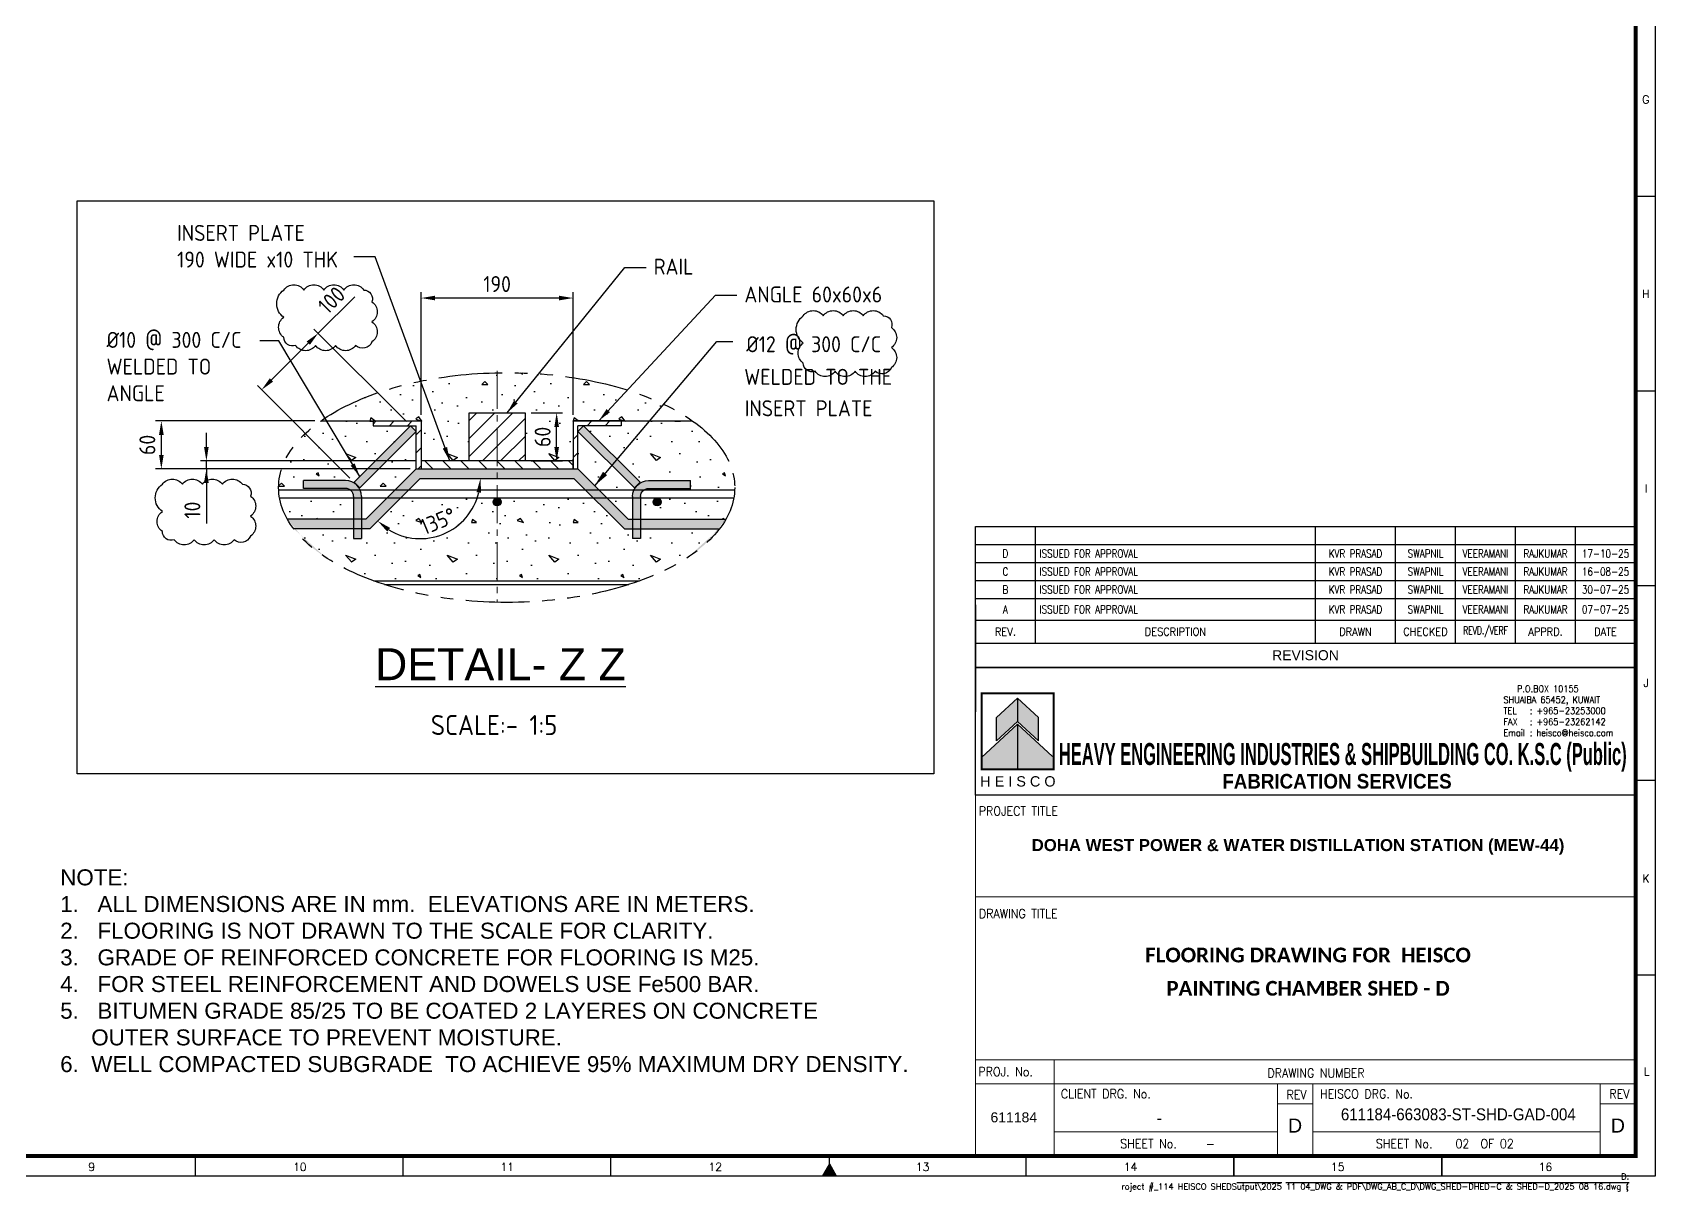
# Model space of a CAD drawing. Header units: millimetres. Extents: x -66 to 3621, y -1 to 3307.
# Drawn here: x 1372.7 to 1778.4, y -0.9 to 288.8 of the extents above; entities that cross this region are included whole.
import ezdxf
from ezdxf.enums import TextEntityAlignment as Align

# ---------------------------------------------------------------- set-up
doc = ezdxf.new("R2010")
doc.units = ezdxf.units.MM
doc.linetypes.add('CENTER2', pattern=[28.575, 19.05, -3.175, 3.175, -3.175])
doc.linetypes.add('PHANTOM2', pattern=[31.75, 15.875, -3.175, 3.175, -3.175, 3.175, -3.175])
for name, color, linetype in [('BORDER', 6, 'Continuous'), ('HEISCO', 7, 'Continuous'), ('TABLE', 4, 'Continuous')]:
    doc.layers.add(name, color=color, linetype=linetype)
doc.styles.add('ACISOTS', font='isocp.shx')
doc.styles.add('arial', font='arial.ttf')
doc.styles.add('HEISCO', font='ariblk.ttf')
doc.styles.add('HEISCO.', font='arial.ttf')
doc.styles.add('LOGO', font='ROMANS.SHX')
doc.styles.add('ROMANS', font='romans.shx', dxfattribs={"width": 0.8})
doc.styles.get("Standard").update_dxf_attribs({"font": 'arial.ttf'})
doc.dimstyles.new('ISO-25', dxfattribs={"dimtxt": 4, "dimasz": 3.5, "dimexe": 1.5, "dimexo": 1.5, "dimgap": 1.5, "dimtad": 1, "dimtxsty": 'Standard', "dimcen": 0, "dimadec": 0, "dimazin": 0, "dimtfac": 1, "dimtmove": 0, "dimatfit": 3, "dimfxl": 1, "dimarcsym": 0})

# ---------------------------------------------------------------- blocks, each defined once
blk = doc.blocks.new('A1B')
at = {"layer": 'BORDER', "color": 1}
for p, q in [((837, 247.84), (832, 247.84)), ((837, 199.17), (832, 199.17)), ((837, 150.51), (832, 150.51)), ((837, 101.84), (832, 101.84)), ((837, 53.17), (832, 53.17)), ((471.94, 8), (471.94, 3)), ((523.88, 8), (523.88, 3)), ((575.81, 8), (575.81, 3)), ((679.69, 3), (679.69, 8)), ((731.63, 3), (731.63, 8)), ((731.63, 8), (731.63, 3)), ((731.63, 3), (731.63, 8)), ((783.56, 3), (783.56, 8)), ((783.56, 8), (783.56, 3))]:
    blk.add_line(p, q, dxfattribs=at)
at = {"layer": 'BORDER'}
for p, q in [((630.5, 6), (628.77, 3)), ((630.5, 3), (630.5, 8)), ((630.5, 6), (632.23, 3))]:
    blk.add_line(p, q, dxfattribs=at)
blk.add_lwpolyline([(837, 3), (837, 590), (3, 590), (3, 3)], close=True, dxfattribs=at)
at = {"layer": 'BORDER', "const_width": 1}
blk.add_lwpolyline([(8, 8), (832, 8), (832, 585), (8, 585)], close=True, dxfattribs=at)
at = {"layer": 'BORDER'}
blk.add_solid([(632.23, 3), (628.77, 3), (630.5, 6)], dxfattribs=at)
at = {"color": 11, "insert": (830.38, 1.34), "char_height": 1.5, "width": 401.355, "attachment_point": 6, "style": 'ROMANS'}
blk.add_mtext('{\\W1;\\C1;D:\\Project #_114 HEISCO SHEDS\\Output\\2025 11 04_DWG & PDF\\DWG_AB_C_D\\DWG_SHED-D\\SHED-C & SHED-D_2025 08 16.dwg }', dxfattribs=at)
at = {"layer": 'BORDER', "color": 1, "style": 'ROMANS'}
for s, p in [('G', (834.56, 271.07)), ('H', (834.57, 222.46)), ('I', (834.69, 173.82)), ('J', (834.67, 125.23)), ('K', (834.62, 76.36)), ('L', (834.8, 28.07)), ('9', (446.1, 4.25)), ('10', (498.13, 4.25)), ('11', (549.97, 4.25)), ('12', (601.96, 4.25)), ('13', (653.79, 4.25)), ('14', (705.77, 4.25)), ('15', (757.56, 4.25)), ('16', (809.48, 4.25))]:
    blk.add_text(s, height=2, dxfattribs=at).set_placement(p, align=Align.CENTER)
blk = doc.blocks.new('A$C61D9601B')
at = {"layer": 'HEISCO'}
for color, points in [(34, [(5.84, -8.9), (5.84, -15.38), (11.66, -10.02), (11.66, -3.54)]), (40, [(11.66, -3.54), (11.66, -10.02), (17.48, -15.38), (17.48, -8.9)]), (142, [(1.66, -19.99), (1.66, -23.3), (11.66, -23.3), (11.66, -10.78)]), (138, [(11.66, -10.78), (11.66, -23.3), (21.66, -23.3), (21.66, -19.99)])]:
    blk.add_hatch(color=color, dxfattribs=at).paths.add_polyline_path(points)
blk.add_line((11.66, -10.78), (11.66, -23.3))
blk.add_line((11.66, -10.78), (11.66, -23.3))
at = {"layer": 'HEISCO', "color": 142, "true_color": 0x00a8e1}
blk.add_line((11.66, -10.78), (1.66, -19.99), dxfattribs=at)
at = {"layer": 'HEISCO', "color": 138, "true_color": 0x004961}
for q in [(11.66, -23.3), (21.38, -19.73), (11.66, -23.3)]:
    blk.add_line((11.66, -10.78), q, dxfattribs=at)
at = {"layer": 'HEISCO', "color": 142, "true_color": 0x00a8e1, "const_width": 0.559}
blk.add_lwpolyline([(21.66, -23.3), (21.66, -2.17), (1.66, -2.17), (1.66, -23.3)], close=True, dxfattribs=at)
at = {"layer": 'HEISCO', "color": 34, "true_color": 0xa85400}
blk.add_lwpolyline([(5.84, -8.9), (11.66, -3.54), (11.66, -10.02), (5.84, -15.38)], close=True, dxfattribs=at)
at = {"layer": 'HEISCO', "color": 40, "true_color": 0xffc038}
blk.add_lwpolyline([(17.48, -8.9), (11.66, -3.54), (11.66, -10.02), (17.48, -15.38)], close=True, dxfattribs=at)
at = {"layer": 'HEISCO', "color": 7, "linetype": 'Continuous', "style": 'HEISCO.'}
blk.add_text('H E I S C O', height=2.8666, dxfattribs=at).set_placement((11.77, -26.65), align=Align.MIDDLE_CENTER)
blk = doc.blocks.new('165-HEISCO')
at = {"layer": 'HEISCO', "color": 6}
blk.add_lwpolyline([(0, 32), (165, 32), (165, 0), (0, 0)], close=True, dxfattribs=at)
at = {"layer": 'HEISCO', "xscale": 0.9, "yscale": 0.9, "zscale": 0.9}
blk.add_blockref('A$C61D9601B', (0.03, 27.46), dxfattribs=at)
at = {"layer": 'HEISCO', "color": 7, "linetype": 'ByBlock', "style": 'HEISCO', "width": 0.471616}
blk.add_text('HEAVY ENGINEERING INDUSTRIES & SHIPBUILDING CO. K.S.C (Public)', height=5.5, dxfattribs=at).set_placement((20.87, 7.57), (162.79, 7.57), align=Align.FIT)
at = {"layer": 'HEISCO', "color": 7, "linetype": 'ByBlock', "style": 'HEISCO', "width": 0.8}
blk.add_text('FABRICATION SERVICES', height=3.6667, dxfattribs=at).set_placement((90.37, 3.51), align=Align.MIDDLE_CENTER)
at = {"layer": 'HEISCO', "color": 3, "insert": (131.98, 27.45), "char_height": 1.65, "width": 30.9183, "attachment_point": 1, "style": 'LOGO'}
blk.add_mtext('\\pxsm1,ql;   {\\W0.9;P.O.BOX 10155\\P\\pt3,4;SHUAIBA 65452, KUWAIT \\P\\pt4;TEL^I: +965-23253000 \\PFAX^I: +965-23262142 \\PEmail^I: heisco@heisco.com}', dxfattribs=at)
blk = doc.blocks.new('*T6018')
at = {"layer": 'TABLE', "color": 4}
for p, q in [((0, 35.16), (165, 35.16)), ((0, 0), (0, 35.16)), ((15, 6), (15, 35.16)), ((85, 6), (85, 35.16)), ((105, 6), (105, 35.16)), ((120, 6), (120, 35.16)), ((135, 6), (135, 35.16)), ((150, 6), (150, 35.16)), ((165, 0), (165, 35.16)), ((0, 11.77), (165, 11.77)), ((0, 6), (15, 6)), ((0, 0), (165, 0))]:
    blk.add_line(p, q, dxfattribs=at)
at = {"layer": 'TABLE', "color": 8}
for p, q in [((0, 30.66), (165, 30.66)), ((0, 26.16), (165, 26.16)), ((0, 21.66), (165, 21.66)), ((0, 17.16), (165, 17.16))]:
    blk.add_line(p, q, dxfattribs=at)
at = {"layer": 'TABLE', "color": 0, "lineweight": -2}
blk.add_line((15, 6), (165, 6), dxfattribs=at)
at = {"layer": 'TABLE', "color": 7}
for s, insert, char_height, width, attachment_point, style in [('D', (7.5, 28.41), 2, 13, 5, 'ROMANS'), ('ISSUED FOR APPROVAL', (16, 28.41), 2, 68, 4, 'ROMANS'), ('KVR PRASAD', (95, 28.41), 2, 18, 5, 'ROMANS'), ('SWAPNIL', (112.5, 28.41), 2, 13, 5, 'ROMANS'), ('VEERAMANI', (127.5, 28.41), 2, 13, 5, 'ROMANS'), ('RAJKUMAR', (142.5, 28.41), 2, 13, 5, 'ROMANS'), ('17-10-25', (157.5, 28.41), 2, 13, 5, 'ROMANS'), ('C', (7.5, 23.91), 2, 13, 5, 'ROMANS'), ('ISSUED FOR APPROVAL', (16, 23.91), 2, 68, 4, 'ROMANS'), ('KVR PRASAD', (95, 23.91), 2, 18, 5, 'ROMANS'), ('SWAPNIL', (112.5, 23.91), 2, 13, 5, 'ROMANS'), ('VEERAMANI', (127.5, 23.91), 2, 13, 5, 'ROMANS'), ('RAJKUMAR', (142.5, 23.91), 2, 13, 5, 'ROMANS'), ('16-08-25', (157.5, 23.91), 2, 13, 5, 'ROMANS'), ('B', (7.5, 19.41), 2, 13, 5, 'ROMANS'), ('ISSUED FOR APPROVAL', (16, 19.41), 2, 68, 4, 'ROMANS'), ('KVR PRASAD', (95, 19.41), 2, 18, 5, 'ROMANS'), ('SWAPNIL', (112.5, 19.41), 2, 13, 5, 'ROMANS'), ('VEERAMANI', (127.5, 19.41), 2, 13, 5, 'ROMANS'), ('RAJKUMAR', (142.5, 19.41), 2, 13, 5, 'ROMANS'), ('30-07-25', (157.5, 19.41), 2, 13, 5, 'ROMANS'), ('{\\W0.9;REV.}', (7.5, 8.89), 2, 13, 5, 'ROMANS'), ('{\\W0.9;DESCRIPTION}', (50, 8.89), 2, 68, 5, 'ROMANS'), ('{\\W0.9;DRAWN}', (95, 8.89), 2, 18, 5, 'ROMANS'), ('{\\W0.9;CHECKED}', (112.5, 8.89), 2, 13, 5, 'ROMANS'), ('{\\W0.7;REVD./VERF}', (127.5, 8.89), 2, 13, 5, 'ROMANS'), ('{\\W0.9;APPRD.}', (142.5, 8.89), 2, 13, 5, 'ROMANS'), ('{\\W0.9;DATE}', (157.5, 8.89), 2, 13, 5, 'ROMANS'), ('{\\C7;REVISION}', (82.5, 3), 2.5, 163, 5, 'arial')]:
    blk.add_mtext(s, dxfattribs=dict(at, insert=insert, char_height=char_height, width=width, attachment_point=attachment_point, style=style))
at = {"layer": 'TABLE', "color": 3, "char_height": 2, "style": 'ROMANS'}
for s, insert, width, attachment_point in [('A', (7.5, 14.46), 13, 5), ('ISSUED FOR APPROVAL', (16, 14.46), 68, 4), ('KVR PRASAD', (95, 14.46), 18, 5), ('SWAPNIL', (112.5, 14.46), 13, 5), ('VEERAMANI', (127.5, 14.46), 13, 5), ('RAJKUMAR', (142.5, 14.46), 13, 5), ('07-07-25', (157.5, 14.46), 13, 5)]:
    blk.add_mtext(s, dxfattribs=dict(at, insert=insert, width=width, attachment_point=attachment_point))
blk = doc.blocks.new('*D6280')
at = {"color": 0, "lineweight": -2}
for p, q in [((1497.33, 193.73), (1505.21, 193.73)), ((1503.71, 185.23), (1503.71, 190.23)), ((1497.33, 181.73), (1505.21, 181.73))]:
    blk.add_line(p, q, dxfattribs=at)
at = {"color": 0}
for points in [[(1504.3, 190.23), (1503.13, 190.23), (1503.71, 193.73)], [(1503.13, 185.23), (1504.3, 185.23), (1503.71, 181.73)]]:
    blk.add_solid(points, dxfattribs=at)
at = {"layer": 'Defpoints', "color": 0}
for p in [(1495.83, 193.73), (1503.71, 193.73), (1495.83, 181.73)]:
    blk.add_point(p, dxfattribs=at)
at = {"color": 0, "insert": (1500.21, 187.73), "char_height": 4, "attachment_point": 5, "rotation": 90, "style": 'ACISOTS'}
blk.add_mtext('60', dxfattribs=at)
blk = doc.blocks.new('*D6281')
at = {"color": 0, "lineweight": -2}
for p, q in [((1416.16, 185.23), (1416.16, 188.73)), ((1468.33, 181.73), (1414.66, 181.73)), ((1467.13, 179.73), (1414.66, 179.73)), ((1416.16, 179.73), (1416.16, 181.73)), ((1416.16, 179.73), (1416.16, 166.12)), ((1416.16, 176.23), (1416.16, 172.73))]:
    blk.add_line(p, q, dxfattribs=at)
at = {"color": 0}
for points in [[(1415.57, 185.23), (1416.74, 185.23), (1416.16, 181.73)], [(1416.74, 176.23), (1415.57, 176.23), (1416.16, 179.73)]]:
    blk.add_solid(points, dxfattribs=at)
at = {"layer": 'Defpoints', "color": 0}
for p in [(1416.16, 181.73), (1468.63, 179.73), (1469.83, 181.73)]:
    blk.add_point(p, dxfattribs=at)
at = {"color": 0, "insert": (1412.66, 169.43), "char_height": 4, "attachment_point": 5, "rotation": 90, "style": 'ACISOTS'}
blk.add_mtext('10', dxfattribs=at)
blk = doc.blocks.new('*D6282')
at = {"color": 0, "lineweight": -2}
for p, q in [((1469.83, 193.23), (1469.83, 223.94)), ((1507.83, 193.23), (1507.83, 223.94)), ((1504.33, 222.44), (1473.33, 222.44))]:
    blk.add_line(p, q, dxfattribs=at)
at = {"color": 0}
for points in [[(1473.33, 223.02), (1473.33, 221.86), (1469.83, 222.44)], [(1504.33, 221.86), (1504.33, 223.02), (1507.83, 222.44)]]:
    blk.add_solid(points, dxfattribs=at)
at = {"layer": 'Defpoints', "color": 0}
for p in [(1469.83, 222.44), (1469.83, 191.73), (1507.83, 191.73)]:
    blk.add_point(p, dxfattribs=at)
at = {"color": 0, "insert": (1488.83, 225.94), "char_height": 4, "attachment_point": 5, "style": 'ACISOTS'}
blk.add_mtext('190', dxfattribs=at)
blk = doc.blocks.new('A$7E9A9111A30353')
for p, q in [((0, 26.78), (1.41, 28.19)), ((0, 26.78), (14.14, 12.63)), ((1.41, 28.19), (15.56, 14.05)), ((14.14, 12.63), (15.56, 14.05)), ((17.68, 14.51), (28.17, 14.51)), ((17.68, 12.51), (28.19, 12.51)), ((28.17, 12.51), (28.17, 14.51)), ((13.68, 10.51), (13.68, 0)), ((15.68, 10.51), (15.68, 0)), ((15.68, 0), (13.68, 0))]:
    blk.add_line(p, q)
at = {"extrusion": (0, 0, -1)}
for radius in [4, 2]:
    blk.add_arc((-17.68, 10.51), radius, 0, 90, dxfattribs=at)
blk = doc.blocks.new('*D6284')
at = {"color": 0, "lineweight": -2}
for p, q in [((1443.28, 191.73), (1403.4, 191.73)), ((1404.9, 183.23), (1404.9, 188.23)), ((1467.13, 179.73), (1403.4, 179.73))]:
    blk.add_line(p, q, dxfattribs=at)
at = {"color": 0}
for points in [[(1405.49, 188.23), (1404.32, 188.23), (1404.9, 191.73)], [(1404.32, 183.23), (1405.49, 183.23), (1404.9, 179.73)]]:
    blk.add_solid(points, dxfattribs=at)
at = {"layer": 'Defpoints', "color": 0}
for p in [(1404.9, 191.73), (1444.78, 191.73), (1468.63, 179.73)]:
    blk.add_point(p, dxfattribs=at)
at = {"color": 0, "insert": (1401.4, 185.73), "char_height": 4, "attachment_point": 5, "rotation": 90, "style": 'ACISOTS'}
blk.add_mtext('60', dxfattribs=at)
blk = doc.blocks.new('*D6285')
at = {"color": 0, "lineweight": -2}
for p, q in [((1444.1, 213.64), (1453.23, 222.76)), ((1432.43, 201.97), (1441.63, 211.16)), ((1466.15, 191.59), (1443.04, 214.7)), ((1452.01, 177.45), (1428.9, 200.56))]:
    blk.add_line(p, q, dxfattribs=at)
at = {"color": 0}
for points in [[(1442.04, 210.75), (1441.21, 211.58), (1444.1, 213.64)], [(1432.02, 202.38), (1432.85, 201.56), (1429.96, 199.5)]]:
    blk.add_solid(points, dxfattribs=at)
at = {"layer": 'Defpoints', "color": 0}
for p in [(1444.1, 213.64), (1467.21, 190.53), (1453.07, 176.39)]:
    blk.add_point(p, dxfattribs=at)
at = {"color": 0, "insert": (1447.43, 221.91), "char_height": 4, "attachment_point": 5, "rotation": 45, "style": 'ACISOTS'}
blk.add_mtext('100', dxfattribs=at)
blk = doc.blocks.new('*D6286')
at = {"color": 0, "lineweight": -2}
blk.add_arc((1469.62, 177.33), 15.04, 238.3623, 346.6377, dxfattribs=at)
at = {"color": 0}
for points in [[(1484.84, 173.78), (1483.68, 173.92), (1484.66, 177.33)], [(1462.09, 164.98), (1461.37, 164.06), (1458.99, 166.69)]]:
    blk.add_solid(points, dxfattribs=at)
at = {"layer": 'Defpoints', "color": 0}
for p in [(1469.62, 177.33), (1469.62, 177.33), (1508.03, 177.33), (1457.02, 164.73), (1469.62, 162.29)]:
    blk.add_point(p, dxfattribs=at)
at = {"color": 0, "insert": (1474.04, 166.66), "char_height": 4, "attachment_point": 5, "rotation": 22.5, "style": 'ACISOTS'}
blk.add_mtext('135%%d', dxfattribs=at)

msp = doc.modelspace()

# ---------------------------------------------------------------- hatches: boundary and pattern name
at = {"transparency": 33554687}
h = msp.add_hatch(dxfattribs=at)
h.set_pattern_fill('CONC', color=256)
h.set_pattern_definition([(0, (-187.884, -22190.806), (0, 25.4), [0, -25.4]), (0, (-187.63, -22199.696), (0, 25.4), [0, -25.4]), (0, (-186.868, -22185.98), (0, 25.4), [0, -25.4]), (338.19859, (-200.076, -22193.854), (76.2, -25.4), [2.735664, -134.047522]), (216.869898, (-197.536, -22194.87), (76.2, 50.8), [1.27, -125.73]), (130.601295, (-198.552, -22195.632), (127, -152.4), [2.341764, -231.834665]), (206.56505, (-206.934, -22198.68), (-25.4, -25.4), [0.56796, -56.228165]), (326.309932, (-207.442, -22198.934), (50.8, -25.4), [0.91581, -90.665192]), (108.43495, (-206.68, -22199.442), (-25.4, 50.8), [0.803219, -79.518634]), (225, (-190.678, -22201.22), (-4e-15, -25.4), [1.07763, -34.843394]), (0, (-191.44, -22201.982), (25.4, 25.4), [1.524, -23.876]), (135, (-189.916, -22201.982), (-25.4, 2e-15), [1.07763, -34.843394]), (251.56505, (-193.726, -22184.964), (25.4, 50.8), [0.803219, -79.518634]), (0, (-193.98, -22185.726), (25.4, 25.4), [1.27, -24.13]), (143.130102, (-192.71, -22185.726), (-76.2, 50.8), [1.27, -125.73]), (213.690068, (-207.188, -22184.71), (50.8, 25.4), [0.91581, -90.665192]), (341.56505, (-207.95, -22185.218), (-50.8, 25.4), [1.606437, -78.715416]), (126.869898, (-206.426, -22185.726), (50.8, -76.2), [1.27, -125.73]), (0, (-199.822, -22185.726), (0, 25.4), [0, -25.4]), (0, (-206.68, -22192.33), (0, 25.4), [0, -25.4]), (0, (-199.568, -22201.728), (0, 25.4), [0, -25.4]), (0, (-192.71, -22193.854), (0, 25.4), [0, -25.4]), (0, (-200.076, -22189.536), (0, 25.4), [0, -25.4]), (0, (-205.664, -22188.774), (0, 25.4), [0, -25.4]), (0, (-203.378, -22190.298), (0, 25.4), [0, -25.4]), (0, (-204.394, -22196.394), (0, 25.4), [0, -25.4]), (0, (-210.49, -22195.378), (0, 25.4), [0, -25.4]), (0, (-210.236, -22189.536), (0, 25.4), [0, -25.4]), (0, (-210.998, -22183.948), (0, 25.4), [0, -25.4]), (0, (-203.124, -22182.932), (0, 25.4), [0, -25.4]), (0, (-197.536, -22181.916), (0, 25.4), [0, -25.4]), (0, (-188.646, -22182.932), (0, 25.4), [0, -25.4]), (0, (-194.742, -22190.806), (0, 25.4), [0, -25.4]), (0, (-197.282, -22186.234), (0, 25.4), [0, -25.4]), (0, (-195.25, -22198.426), (0, 25.4), [0, -25.4]), (0, (-202.87, -22199.696), (0, 25.4), [0, -25.4]), (0, (-195.25, -22205.284), (0, 25.4), [0, -25.4]), (0, (-203.632, -22203.76), (0, 25.4), [0, -25.4]), (0, (-211.76, -22204.522), (0, 25.4), [0, -25.4]), (0, (-208.712, -22205.792), (0, 25.4), [0, -25.4]), (0, (-208.458, -22202.236), (0, 25.4), [0, -25.4]), (0, (-191.44, -22206.3), (0, 25.4), [0, -25.4]), (0, (-188.392, -22195.886), (0, 25.4), [0, -25.4]), (0, (-189.662, -22188.266), (0, 25.4), [0, -25.4]), (0, (-201.346, -22206.554), (0, 25.4), [0, -25.4])])
edge = h.paths.add_edge_path()
edge.add_ellipse((1491.21918, 175.07476), major_axis=(57, 0), ratio=0.503735377, start_angle=305.5966367, end_angle=338.8766479)
edge.add_line((1544.38917, 164.72729), (1524.70541, 164.72729))
edge.add_line((1524.70541, 164.72729), (1524.70541, 162.33614))
edge.add_line((1524.70541, 162.33614), (1522.70541, 162.33614))
edge.add_line((1522.70541, 162.33614), (1522.70541, 164.72729))
edge.add_line((1522.70541, 164.72729), (1520.63363, 164.72729))
edge.add_line((1520.63363, 164.72729), (1512.88364, 172.47728))
edge.add_line((1512.88364, 172.47728), (1488.82774, 172.47728))
edge.add_arc((1488.82774, 171.47728), 1, 0, 90, ccw=False)
edge.add_arc((1488.82774, 171.47728), 1, 270, 360, ccw=False)
edge.add_line((1488.82774, 170.47728), (1488.82774, 151.72729))
edge.add_line((1488.82774, 151.72729), (1524.39747, 151.72729))
edge = h.paths.add_edge_path()
edge.add_ellipse((1491.21918, 175.07476), major_axis=(57, 0), ratio=0.503735377, start_angle=201.1233521, end_angle=234.4033633)
edge.add_line((1458.0409, 151.72729), (1488.82774, 151.72729))
edge.add_line((1488.82774, 151.72729), (1488.82774, 170.47728))
edge.add_arc((1488.82774, 171.47728), 1, 90, 270, ccw=False)
edge.add_line((1488.82774, 172.47728), (1464.77185, 172.47728))
edge.add_line((1464.77185, 172.47728), (1457.02186, 164.72729))
edge.add_line((1457.02186, 164.72729), (1454.95007, 164.72729))
edge.add_line((1454.95007, 164.72729), (1454.95007, 162.33614))
edge.add_line((1454.95007, 162.33614), (1452.95007, 162.33614))
edge.add_line((1452.95007, 162.33614), (1452.95007, 164.72729))
edge.add_line((1452.95007, 164.72729), (1438.0492, 164.72729))
edge = h.paths.add_edge_path()
edge.add_ellipse((1491.21918, 175.07476), major_axis=(57, 0), ratio=0.503735377, start_angle=185.1902955, end_angle=196.0687714)
edge.add_line((1436.44616, 167.12729), (1452.95007, 167.12729))
edge.add_line((1452.95007, 167.12729), (1452.95007, 172.47728))
edge.add_line((1452.95007, 172.47728), (1434.4529, 172.47728))
edge = h.paths.add_edge_path()
edge.add_ellipse((1491.21918, 175.07476), major_axis=(57, 0), ratio=0.503735377, start_angle=144.5518259, end_angle=181.1923447)
edge.add_line((1434.23153, 174.47728), (1452.11228, 174.47728))
edge.add_arc((1450.95007, 172.84962), 2, 54.4719605, 90)
edge.add_line((1450.95007, 174.84962), (1440.45748, 174.84962))
edge.add_line((1440.45748, 174.84962), (1440.45748, 176.84962))
edge.add_line((1440.45748, 176.84962), (1450.95007, 176.84962))
edge.add_arc((1450.95007, 172.84962), 4, 45, 90, ccw=False)
edge.add_line((1453.7785, 175.67804), (1453.07139, 176.38515))
edge.add_line((1453.07139, 176.38515), (1454.51221, 177.82597))
edge.add_line((1454.51221, 177.82597), (1446.21761, 191.72729))
edge.add_line((1446.21761, 191.72729), (1444.78468, 191.72729))
h.paths.add_polyline_path([(1468.62774, 189.11307), (1454.48561, 174.97094), (1453.7785, 175.67804, -0.091837698), (1454.60394, 174.47728), (1463.37774, 174.47728), (1468.62774, 179.72729)])
h.paths.add_polyline_path([(1446.21761, 191.72729), (1454.51221, 177.82597), (1467.21353, 190.52729), (1457.82774, 190.52729), (1457.82774, 191.72729)])
edge = h.paths.add_edge_path()
edge.add_line((1469.69214, 201.66124), (1476.98285, 181.72729))
edge.add_line((1476.98285, 181.72729), (1481.82774, 181.72729))
edge.add_line((1481.82774, 181.72729), (1481.82774, 193.72729))
edge.add_line((1481.82774, 193.72729), (1488.82774, 193.72729))
edge.add_line((1488.82774, 193.72729), (1488.82774, 203.7624))
edge.add_ellipse((1491.21918, 175.07476), major_axis=(57, 0), ratio=0.503735377, start_angle=92.4045554, end_angle=112.1892709)
edge = h.paths.add_edge_path()
edge.add_ellipse((1491.21918, 175.07476), major_axis=(57, 0), ratio=0.503735377, start_angle=112.1892709, end_angle=142.8254688)
edge.add_line((1445.80166, 192.4244), (1446.21761, 191.72729))
edge.add_line((1446.21761, 191.72729), (1469.82774, 191.72729))
edge.add_line((1469.82774, 191.72729), (1469.82774, 181.72729))
edge.add_line((1469.82774, 181.72729), (1476.98285, 181.72729))
edge.add_line((1476.98285, 181.72729), (1469.69214, 201.66124))
edge = h.paths.add_edge_path()
edge.add_ellipse((1491.21918, 175.07476), major_axis=(57, 0), ratio=0.503735377, start_angle=58.0481234, end_angle=81.9365492)
edge.add_line((1499.21455, 203.5038), (1491.30579, 193.72729))
edge.add_line((1491.30579, 193.72729), (1495.82774, 193.72729))
edge.add_line((1495.82774, 193.72729), (1495.82774, 181.72729))
edge.add_line((1495.82774, 181.72729), (1507.82774, 181.72729))
edge.add_line((1507.82774, 181.72729), (1507.82774, 191.72729))
edge.add_line((1507.82774, 191.72729), (1514.22352, 191.72729))
edge.add_line((1514.22352, 191.72729), (1521.38397, 199.43747))
edge = h.paths.add_edge_path()
edge.add_line((1491.30579, 193.72729), (1499.21455, 203.5038))
edge.add_ellipse((1491.21918, 175.07476), major_axis=(57, 0), ratio=0.503735377, start_angle=81.9365492, end_angle=92.4045554)
edge.add_line((1488.82774, 203.7624), (1488.82774, 193.72729))
edge.add_line((1488.82774, 193.72729), (1491.30579, 193.72729))
edge = h.paths.add_edge_path()
edge.add_ellipse((1491.21918, 175.07476), major_axis=(57, 0), ratio=0.503735377, start_angle=44.3328956, end_angle=58.0481234)
edge.add_line((1521.38397, 199.43747), (1514.22352, 191.72729))
edge.add_line((1514.22352, 191.72729), (1528.72382, 191.72729))
edge.add_line((1528.72382, 191.72729), (1531.99081, 195.1401))
h.paths.add_polyline_path([(1519.19554, 181.77371), (1528.72382, 191.72729), (1519.82774, 191.72729), (1519.82774, 190.52729), (1510.44196, 190.52729)])
edge = h.paths.add_edge_path()
edge.add_ellipse((1491.21918, 175.07476), major_axis=(57, 0), ratio=0.503735377, start_angle=358.8076553, end_angle=360)
edge.add_ellipse((1491.21918, 175.07476), major_axis=(57, 0), ratio=0.503735377, start_angle=0, end_angle=35.4481741)
edge.add_line((1537.65369, 191.72729), (1528.72382, 191.72729))
edge.add_line((1528.72382, 191.72729), (1519.19554, 181.77371))
edge.add_line((1519.19554, 181.77371), (1524.58409, 176.38515))
edge.add_line((1524.58409, 176.38515), (1523.87699, 175.67804))
edge.add_arc((1526.70541, 172.84962), 4, 90, 135, ccw=False)
edge.add_line((1526.70541, 176.84962), (1537.19801, 176.84962))
edge.add_line((1537.19801, 176.84962), (1537.19801, 174.84962))
edge.add_line((1537.19801, 174.84962), (1526.70541, 174.84962))
edge.add_arc((1526.70541, 172.84962), 2, 90, 125.5280395)
edge.add_line((1525.54321, 174.47728), (1548.20684, 174.47728))
h.paths.add_polyline_path([(1517.8122, 180.32862), (1509.02774, 189.11307), (1509.02774, 179.72729), (1513.22175, 175.53328)])
h.paths.add_polyline_path([(1523.16988, 174.97094), (1517.8122, 180.32862), (1513.22175, 175.53328), (1514.27775, 174.47728), (1523.05155, 174.47728, -0.091837698), (1523.87699, 175.67804)])
h.paths.add_polyline_path([(1522.70541, 167.12729), (1522.70541, 172.47728), (1516.27775, 172.47728), (1521.62774, 167.12729)])
edge = h.paths.add_edge_path()
edge.add_ellipse((1491.21918, 175.07476), major_axis=(57, 0), ratio=0.503735377, start_angle=343.9312286, end_angle=354.8097045)
edge.add_line((1547.98547, 172.47728), (1524.70541, 172.47728))
edge.add_line((1524.70541, 172.47728), (1524.70541, 167.12729))
edge.add_line((1524.70541, 167.12729), (1545.9922, 167.12729))
h.paths.add_polyline_path([(1528.82774, 172.47728, 2.414213562), (1529.82774, 171.47728, 0.414213562)], flags=16)
h.paths.add_polyline_path([(1467.5955, 168.10847), (1477.57339, 172.24146), (1480.54519, 165.0669), (1470.56729, 160.93392)], flags=9)
h.paths.add_polyline_path([(1408.85397, 166.62414), (1408.85397, 172.22729), (1416.45712, 172.22729), (1416.45712, 166.62414)], flags=9)
h.paths.add_polyline_path([(1441.7673, 221.63038), (1447.70922, 227.5723), (1453.08546, 222.19606), (1447.14353, 216.25414)], flags=9)
h.paths.add_polyline_path([(1397.4227, 182.40603), (1397.4227, 189.04855), (1405.2038, 189.04855), (1405.2038, 182.40603)], flags=9)
h.paths.add_polyline_path([(1408.85397, 166.62414), (1408.85397, 172.22729), (1416.45712, 172.22729), (1416.45712, 166.62414)], flags=9)
h.paths.add_polyline_path([(1397.4227, 182.40603), (1397.4227, 189.04855), (1405.2038, 189.04855), (1405.2038, 182.40603)], flags=9)
h.paths.add_polyline_path([(1408.85397, 166.62414), (1408.85397, 172.22729), (1416.45712, 172.22729), (1416.45712, 166.62414)], flags=9)
h.paths.add_polyline_path([(1441.7673, 221.63038), (1447.70922, 227.5723), (1453.08546, 222.19606), (1447.14353, 216.25414)], flags=9)
h.paths.add_polyline_path([(1397.4227, 182.40603), (1397.4227, 189.04855), (1405.2038, 189.04855), (1405.2038, 182.40603)], flags=9)
h.paths.add_polyline_path([(1408.85397, 166.62414), (1408.85397, 172.22729), (1416.45712, 172.22729), (1416.45712, 166.62414)], flags=9)
h.paths.add_polyline_path([(1484.61895, 229.74235), (1493.03654, 229.74235), (1493.03654, 221.94427), (1484.61895, 221.94427)], flags=9)
h.paths.add_polyline_path([(1408.85397, 166.62414), (1408.85397, 172.22729), (1416.45712, 172.22729), (1416.45712, 166.62414)], flags=9)
h.paths.add_polyline_path([(1441.7673, 221.63038), (1447.70922, 227.5723), (1453.08546, 222.19606), (1447.14353, 216.25414)], flags=9)
h.paths.add_polyline_path([(1484.61895, 229.74235), (1493.03654, 229.74235), (1493.03654, 221.94427), (1484.61895, 221.94427)], flags=9)
h.paths.add_polyline_path([(1496.23415, 184.40603), (1496.23415, 191.04855), (1504.01526, 191.04855), (1504.01526, 184.40603)], flags=9)
h.paths.add_polyline_path([(1484.61895, 229.74235), (1493.03654, 229.74235), (1493.03654, 221.94427), (1484.61895, 221.94427)], flags=9)
h = msp.add_hatch(color=256, dxfattribs=at)
h.dxf.hatch_style = 1
h.paths.add_polyline_path([(1440.45748, 176.84962), (1440.45748, 174.84962), (1450.95007, 174.84962, -0.15627415), (1452.11228, 174.47728), (1454.60394, 174.47728, 0.296160218), (1450.95007, 176.84962)])
h.paths.add_polyline_path([(1452.11228, 174.47728, -0.24225785), (1452.95007, 172.84962), (1452.95007, 172.47728), (1454.95007, 172.47728), (1454.95007, 172.84962, 0.105153757), (1454.60394, 174.47728)])
h.paths.add_polyline_path([(1452.95007, 172.47728), (1452.95007, 167.12729), (1454.95007, 167.12729), (1454.95007, 172.47728)])
h.paths.add_polyline_path([(1452.95007, 167.12729), (1452.95007, 164.72729), (1454.95007, 164.72729), (1454.95007, 167.12729)])
h.paths.add_polyline_path([(1452.95007, 164.72729), (1452.95007, 162.33614), (1454.95007, 162.33614), (1454.95007, 164.72729)])
h.paths.add_polyline_path([(1454.51221, 177.82597), (1453.07139, 176.38515), (1454.48561, 174.97094), (1468.62774, 189.11307), (1467.21353, 190.52729)])
h.paths.add_polyline_path([(1519.19554, 181.77371), (1510.44196, 190.52729), (1509.02774, 189.11307), (1517.8122, 180.32862)])
h.paths.add_polyline_path([(1524.58409, 176.38515), (1519.19554, 181.77371), (1517.8122, 180.32862), (1523.16988, 174.97094)])
h.paths.add_polyline_path([(1537.19801, 174.84962), (1537.19801, 176.84962), (1526.70541, 176.84962, 0.296160218), (1523.05155, 174.47728), (1525.54321, 174.47728, -0.15627415), (1526.70541, 174.84962)])
h.paths.add_polyline_path([(1524.70541, 172.84962, -0.24225785), (1525.54321, 174.47728), (1523.05155, 174.47728, 0.105153757), (1522.70541, 172.84962), (1522.70541, 172.47728), (1524.70541, 172.47728)])
h.paths.add_polyline_path([(1524.70541, 167.12729), (1524.70541, 172.47728), (1522.70541, 172.47728), (1522.70541, 167.12729)])
h.paths.add_polyline_path([(1524.70541, 164.72729), (1524.70541, 167.12729), (1522.70541, 167.12729), (1522.70541, 164.72729)])
h.paths.add_polyline_path([(1524.70541, 162.33614), (1524.70541, 164.72729), (1522.70541, 164.72729), (1522.70541, 162.33614)])
h.paths.add_polyline_path([(1441.7673, 221.63038), (1447.70922, 227.5723), (1453.08546, 222.19606), (1447.14353, 216.25414)], flags=9)
h.paths.add_polyline_path([(1441.7673, 221.63038), (1447.70922, 227.5723), (1453.08546, 222.19606), (1447.14353, 216.25414)], flags=9)
h.paths.add_polyline_path([(1397.4227, 182.40603), (1397.4227, 189.04855), (1405.2038, 189.04855), (1405.2038, 182.40603)], flags=9)
h.paths.add_polyline_path([(1408.85397, 166.62414), (1408.85397, 172.22729), (1416.45712, 172.22729), (1416.45712, 166.62414)], flags=9)
h = msp.add_hatch(dxfattribs=at)
h.set_pattern_fill('ANSI31', color=256, angle=90)
h.set_pattern_definition([(135, (-212.014, -22207.062), (-2.24506403, -2.24506403), [])])
h.paths.add_polyline_path([(1481.82774, 181.72729), (1476.98285, 181.72729), (1469.82774, 181.72729), (1469.82774, 179.72729), (1488.82774, 179.72729), (1488.82774, 181.72729)])
h.paths.add_polyline_path([(1495.82774, 181.72729), (1488.82774, 181.72729), (1488.82774, 179.72729), (1507.82774, 179.72729), (1507.82774, 181.72729)])
h.paths.add_polyline_path([(1435.9046, 201.59797), (1445.8825, 205.73095), (1448.8543, 198.55639), (1438.8764, 194.42341)], flags=9)
h = msp.add_hatch(dxfattribs=at)
h.set_pattern_fill('ANSI31', color=256)
h.set_pattern_definition([(45, (1364.0667, -9394.9627), (-2.245064, 2.245064), [])])
h.paths.add_polyline_path([(1509.02774, 179.72729), (1509.02774, 190.52729), (1519.82774, 190.52729), (1519.82774, 191.72729), (1507.82774, 191.72729), (1507.82774, 179.72729)])
h.paths.add_polyline_path([(1469.82774, 191.72729), (1457.82774, 191.72729), (1457.82774, 190.52729), (1468.62774, 190.52729), (1468.62774, 179.72729), (1469.82774, 179.72729)])
h = msp.add_hatch(dxfattribs=at)
h.set_pattern_fill('ANSI31', color=256)
h.set_pattern_definition([(45, (12771.1873, -8989.32), (-2.245064, 2.245064), [])])
h.paths.add_polyline_path([(1488.82774, 193.72729), (1481.82774, 193.72729), (1481.82774, 181.72729), (1488.82774, 181.72729)])
h.paths.add_polyline_path([(1495.82774, 181.72729), (1495.82774, 193.72729), (1488.82774, 193.72729), (1488.82774, 181.72729)])
h = msp.add_hatch(color=256, dxfattribs=at)
h.dxf.hatch_style = 1
edge = h.paths.add_edge_path()
edge.add_ellipse((1491.21918, 175.07476), major_axis=(57, 0), ratio=0.503735377, start_angle=196.0687714, end_angle=201.1233521)
edge.add_line((1438.0492, 164.72729), (1452.95007, 164.72729))
edge.add_line((1452.95007, 164.72729), (1452.95007, 167.12729))
edge.add_line((1452.95007, 167.12729), (1436.44616, 167.12729))
h.paths.add_polyline_path([(1454.95007, 164.72729), (1457.02186, 164.72729), (1464.77185, 172.47728), (1461.37774, 172.47728), (1456.02774, 167.12729), (1454.95007, 167.12729)])
h.paths.add_polyline_path([(1463.37774, 174.47728), (1461.37774, 172.47728), (1464.77185, 172.47728), (1466.77185, 174.47728)])
h.paths.add_polyline_path([(1468.62774, 179.72729), (1463.37774, 174.47728), (1466.77185, 174.47728), (1469.62186, 177.32729), (1488.82774, 177.32729), (1488.82774, 179.72729)])
h.paths.add_polyline_path([(1513.22175, 175.53328), (1509.02774, 179.72729), (1488.82774, 179.72729), (1488.82774, 177.32729), (1508.03363, 177.32729), (1510.88364, 174.47728), (1514.27775, 174.47728)])
h.paths.add_polyline_path([(1516.27775, 172.47728), (1514.27775, 174.47728), (1510.88364, 174.47728), (1512.88364, 172.47728)])
h.paths.add_polyline_path([(1512.88364, 172.47728), (1520.63363, 164.72729), (1522.70541, 164.72729), (1522.70541, 167.12729), (1521.62774, 167.12729), (1516.27775, 172.47728)])
edge = h.paths.add_edge_path()
edge.add_ellipse((1491.21918, 175.07476), major_axis=(57, 0), ratio=0.503735377, start_angle=338.8766479, end_angle=343.9312286)
edge.add_line((1545.9922, 167.12729), (1524.70541, 167.12729))
edge.add_line((1524.70541, 167.12729), (1524.70541, 164.72729))
edge.add_line((1524.70541, 164.72729), (1544.38917, 164.72729))
h.paths.add_polyline_path([(1467.5955, 168.10847), (1477.57339, 172.24146), (1480.54519, 165.0669), (1470.56729, 160.93392)], flags=9)
h.paths.add_polyline_path([(1467.5955, 168.10847), (1477.57339, 172.24146), (1480.54519, 165.0669), (1470.56729, 160.93392)], flags=9)
h.paths.add_polyline_path([(1397.4227, 182.40603), (1397.4227, 189.04855), (1405.2038, 189.04855), (1405.2038, 182.40603)], flags=9)
h.paths.add_polyline_path([(1408.85397, 166.62414), (1408.85397, 172.22729), (1416.45712, 172.22729), (1416.45712, 166.62414)], flags=9)
h.paths.add_polyline_path([(1467.5955, 168.10847), (1477.57339, 172.24146), (1480.54519, 165.0669), (1470.56729, 160.93392)], flags=9)
h = msp.add_hatch(color=256, dxfattribs=at)
h.dxf.hatch_style = 1
h.paths.add_polyline_path([(1489.82774, 171.47728, 1), (1487.82774, 171.47728, 1)])
h = msp.add_hatch(color=256, dxfattribs=at)
h.dxf.hatch_style = 1
h.paths.add_polyline_path([(1529.82774, 171.47728, 1), (1527.82774, 171.47728, 1)])

# ---------------------------------------------------------------- linework, layer by layer
at = {"color": 3, "linetype": 'CENTER2', "lineweight": 0, "ltscale": 0.5}
msp.add_line((1488.82774, 204.25503), (1488.82774, 146.38713), dxfattribs=at)
for p, q in [((1444.78468, 191.72729), (1469.82774, 191.72729)), ((1457.82774, 191.72729), (1469.82774, 191.72729)), ((1457.82774, 191.72729), (1457.82774, 190.52729)), ((1469.82774, 191.72729), (1469.82774, 179.72729)), ((1519.82774, 191.72729), (1507.82774, 191.72729)), ((1507.82774, 191.72729), (1507.82774, 179.72729)), ((1507.82774, 191.72729), (1537.65369, 191.72729)), ((1519.82774, 191.72729), (1519.82774, 190.52729)), ((1457.82774, 190.52729), (1468.62774, 190.52729)), ((1468.62774, 179.72729), (1468.62774, 190.52729)), ((1509.02774, 179.72729), (1509.02774, 190.52729)), ((1519.82774, 190.52729), (1509.02774, 190.52729)), ((1468.62774, 179.72729), (1456.02774, 167.12729)), ((1468.62774, 179.72729), (1509.02774, 179.72729)), ((1507.82774, 181.72729), (1469.82774, 181.72729)), ((1507.82774, 179.72729), (1507.82774, 182.12729)), ((1509.02774, 179.72729), (1521.62774, 167.12729)), ((1434.23153, 174.47728), (1548.20684, 174.47728)), ((1469.62186, 177.32729), (1457.02186, 164.72729)), ((1469.62186, 177.32729), (1508.03363, 177.32729)), ((1508.03363, 177.32729), (1520.63363, 164.72729)), ((1434.4529, 172.47728), (1547.98547, 172.47728)), ((1456.02774, 167.12729), (1436.44616, 167.12729)), ((1521.62774, 167.12729), (1545.9922, 167.12729)), ((1457.02186, 164.72729), (1438.0492, 164.72729)), ((1520.63363, 164.72729), (1544.38917, 164.72729)), ((1458.0409, 151.72729), (1524.39747, 151.72729)), ((1460.66655, 150.835), (1521.77182, 150.835))]:
    msp.add_line(p, q)
for points in [[(1383.88149, 246.75307), (1598.02542, 246.75307), (1598.02542, 103.51174), (1383.88149, 103.51174)], [(1495.82774, 181.72729), (1481.82774, 181.72729), (1481.82774, 193.72729), (1495.82774, 193.72729)]]:
    msp.add_lwpolyline(points, close=True)
at = {"color": 1}
for points in [[(1435.5144, 224.442, -0.5206), (1440.5144, 224.442, -0.5206), (1445.5144, 224.442, -0.5206), (1450.5144, 224.442, -0.5206), (1455.5144, 224.442, -0.5206), (1457.55635, 221.48395, -0.5206), (1457.55635, 216.48395, -0.5206), (1457.55635, 211.48395, -0.5206), (1453.46341, 210.57689, -0.5206), (1448.46341, 210.57689, -0.5206), (1443.46341, 210.57689, -0.5206), (1438.46341, 210.57689, -0.5206), (1435.5144, 212.62788, -0.5206), (1435.5144, 217.62788, -0.5206), (1435.5144, 224.442, -0.5206)], [(1565.35751, 218.0059, -0.5206), (1570.35751, 218.0059, -0.5206), (1575.35751, 218.0059, -0.5206), (1580.35751, 218.0059, -0.5206), (1585.35751, 218.0059, -0.5206), (1587.39947, 215.04786, -0.5206), (1587.39947, 210.04786, -0.5206), (1587.39947, 205.04786, -0.5206), (1583.30653, 204.1408, -0.5206), (1578.30653, 204.1408, -0.5206), (1573.30653, 204.1408, -0.5206), (1568.30653, 204.1408, -0.5206), (1565.35751, 206.19178, -0.5206), (1565.35751, 211.19178, -0.5206), (1565.35751, 218.0059, -0.5206)], [(1405.15134, 175.89252, -0.5206), (1410.15134, 175.89252, -0.5206), (1415.15134, 175.89252, -0.5206), (1420.15134, 175.89252, -0.5206), (1425.15134, 175.89252, -0.5206), (1427.1933, 172.93448, -0.5206), (1427.1933, 167.93448, -0.5206), (1427.1933, 162.93448, -0.5206), (1423.10036, 162.02741, -0.5206), (1418.10036, 162.02741, -0.5206), (1413.10036, 162.02741, -0.5206), (1408.10036, 162.02741, -0.5206), (1405.15134, 164.0784, -0.5206), (1405.15134, 169.0784, -0.5206), (1405.15134, 175.89252, -0.5206)]]:
    msp.add_lwpolyline(points, format="xyb", close=True, dxfattribs=at)
for centre in [(1488.82774, 171.47728), (1528.82774, 171.47728)]:
    msp.add_circle(centre, 1)
at = {"color": 1, "linetype": 'PHANTOM2'}
msp.add_ellipse((1491.21918, 175.07476), major_axis=(57, 0), ratio=0.503735377, dxfattribs=at)
at = {"layer": 'BORDER'}
for p, q in [((1608.38262, 165.30712), (1773.38262, 165.30712)), ((1608.38262, 145.7119), (1608.38262, 118.97119)), ((1773.38262, 145.7119), (1773.38262, 118.97119)), ((1608.38262, 130.12022), (1773.38262, 130.12022))]:
    msp.add_line(p, q, dxfattribs=at)
at = {"layer": 'BORDER', "color": 8, "lineweight": 0}
for p, q in [((1683.86851, 21), (1692.6864, 21)), ((1764.56473, 21), (1773.38262, 21))]:
    msp.add_line(p, q, dxfattribs=at)
at = {"layer": 'BORDER', "color": 6, "lineweight": 0}
msp.add_lwpolyline([(1608.38262, 98.14903), (1773.38262, 98.14903), (1773.38262, 8), (1608.38262, 8)], close=True, dxfattribs=at)
for points in [[(1608.38262, 72.8008), (1773.38262, 72.8008)], [(1608.38262, 32), (1773.38262, 32)], [(1628.04936, 32), (1628.04936, 8)], [(1608.38262, 26), (1773.38262, 26)], [(1683.86851, 26), (1683.86851, 8)], [(1692.6864, 26), (1692.6864, 8)], [(1764.56473, 26), (1764.56473, 8)]]:
    msp.add_lwpolyline(points, dxfattribs=at)
at = {"layer": 'BORDER', "color": 8, "lineweight": 0}
for points in [[(1628.04936, 14), (1683.86851, 14)], [(1692.6864, 14), (1764.56473, 14)]]:
    msp.add_lwpolyline(points, dxfattribs=at)

# ---------------------------------------------------------------- block references
for name, p in [('A1B', (941.38262, 0)), ('A$7E9A9111A30353', (1509.02774, 162.33614)), ('*T6018', (1608.38262, 130.14903))]:
    msp.add_blockref(name, p)
at = {"xscale": -1}
msp.add_blockref('A$7E9A9111A30353', (1468.62774, 162.33614), dxfattribs=at)
at = {"layer": 'HEISCO'}
msp.add_blockref('165-HEISCO', (1608.38262, 98.14903), dxfattribs=at)

# ---------------------------------------------------------------- texts
at = {"style": 'ACISOTS'}
for s, p in [('INSERT PLATE', (1408.84309, 236.725)), ('190 WIDE x10 THK', (1408.84309, 230.05936)), ('RAIL', (1527.96854, 228.29483)), ('ANGLE 60x60x6', (1550.63943, 221.33973)), ('WELDED TO THE', (1550.5969, 200.73725)), ('INSERT PLATE', (1550.72197, 192.88427))]:
    msp.add_text(s, height=4, dxfattribs=at).set_placement(p)
at = {"color": 130}
msp.add_text('%%UDETAIL- Z Z', height=8, dxfattribs=at).set_placement((1458.31328, 130.91328), align=Align.MIDDLE_LEFT)
at = {"insert": (1391.21763, 213.97856), "char_height": 4, "width": 38.4430458, "attachment_point": 1, "style": 'ACISOTS'}
msp.add_mtext('%%C10 @ 300 C/C WELDED TO ANGLE', dxfattribs=at)
at = {"attachment_point": 5, "style": 'ACISOTS'}
for s, insert, char_height in [('%%C12 @ 300 C/C', (1567.95466, 210.60361), 4), ('SCALE:- 1:5', (1488.07462, 115.70123), 5)]:
    msp.add_mtext(s, dxfattribs=dict(at, insert=insert, char_height=char_height))
at = {"color": 130, "insert": (1379.62357, 79.63319), "char_height": 4, "width": 308.5231805, "attachment_point": 1}
msp.add_mtext('NOTE:\\P1.   ALL DIMENSIONS ARE IN mm.  ELEVATIONS ARE IN METERS.\\P2.   FLOORING IS NOT DRAWN TO THE SCALE FOR CLARITY.\\P3.   GRADE OF REINFORCED CONCRETE FOR FLOORING IS M25.\\P4.   FOR STEEL REINFORCEMENT AND DOWELS USE Fe500 BAR.\\P5.   BITUMEN GRADE 85/25 TO BE COATED 2 LAYERES ON CONCRETE\\P     OUTER SURFACE TO PREVENT MOISTURE.\\P6.  WELL COMPACTED SUBGRADE  TO ACHIEVE 95% MAXIMUM DRY DENSITY.', dxfattribs=at)
at = {"layer": 'BORDER', "color": 3, "style": 'ROMANS', "width": 0.9}
for s, p in [('PROJECT TITLE', (1609.21822, 93.08326)), ('DRAWING TITLE', (1609.24524, 67.45769)), ('PROJ. No.', (1609.12264, 27.94078)), ('DRAWING NUMBER', (1681.37201, 27.5925)), ('CLIENT DRG. No.', (1629.75443, 22.39551)), ('HEISCO DRG. No.', (1694.50942, 22.37575)), ('SHEET No.    -', (1644.58089, 9.92375)), ('SHEET No.   02  OF 02', (1708.46704, 9.92375))]:
    msp.add_text(s, height=2.25, dxfattribs=at).set_placement(p)
for p in [(1688.65775, 22.16969), (1769.35397, 22.38085)]:
    msp.add_text('REV', height=2.25, dxfattribs=at).set_placement(p, align=Align.CENTER)
at = {"layer": 'BORDER', "color": 7, "style": 'arial'}
for s, insert, char_height, width, attachment_point in [('{\\fArial|b1|i0|c0|p34;DOHA WEST POWER & WATER DISTILLATION STATION (MEW-44)}', (1689.02158, 85.24269), 3, 163.2446491, 5), ('{\\fCalibri|b1|i0|c0|p2;\\H1.2308x;FLOORING DRAWING FOR  HEISCO}', (1691.53021, 58.19942), 3, 163.2446491, 5), ('{\\fCalibri|b1|i0|c0|p2;\\H1.2308x;PAINTING CHAMBER SHED - D}', (1691.53021, 49.88014), 3, 163.2446491, 5), ('611184', (1617.97546, 18.88991), 2.5, 24.9498763, 2), ('-', (1654.34194, 18.99734), 3, 47.4853409, 2), ('D', (1688.28114, 15.58733), 3.5, 6.2972783, 5), ('{\\W0.9;611184-663083-ST-SHD-GAD-004}', (1729.08518, 19.89151), 3, 43.6131774, 2), ('D', (1768.97736, 15.58733), 3.5, 6.2972783, 5)]:
    msp.add_mtext(s, dxfattribs=dict(at, insert=insert, char_height=char_height, width=width, attachment_point=attachment_point))

# ---------------------------------------------------------------- dimensions: what is measured, and where the dimension line sits
dim = msp.add_linear_dim(base=(1469.82774, 222.43868), p1=(1507.82774, 191.72729), p2=(1469.82774, 191.72729), dimstyle='ISO-25', override={"dimtxt": 4, "dimdec": 0, "dimlfac": 5, "dimtxsty": 'ACISOTS'})
dim.commit()
dim.dimension.update_dxf_attribs({"geometry": '*D6282', "text_midpoint": (1488.82774, 225.93868)})
for base, p1, p2, angle, picture, middle, dimtype in [((1444.10186, 213.63896), (1453.07139, 176.38515), (1467.21353, 190.52729), 45, '*D6285', (1449.90125, 219.43834), 161), ((1404.90222, 191.72729), (1468.62774, 179.72729), (1444.78468, 191.72729), 90, '*D6284', (1404.90222, 185.72729), 160), ((1416.15554, 181.72729), (1468.62774, 179.72729), (1469.82774, 181.72729), 90, '*D6281', (1416.15554, 169.42571), 160)]:
    dim = msp.add_linear_dim(base=base, p1=p1, p2=p2, angle=angle, dimstyle='ISO-25', override={"dimtxt": 4, "dimdec": 0, "dimlfac": 5, "dimtxsty": 'ACISOTS'})
    dim.commit()
    dim.dimension.update_dxf_attribs({"geometry": picture, "text_midpoint": middle, "dimtype": dimtype})
dim = msp.add_linear_dim(base=(1503.71368, 193.72729), p1=(1495.82774, 181.72729), p2=(1495.82774, 193.72729), angle=90, dimstyle='ISO-25', override={"dimtxt": 4, "dimdec": 0, "dimlfac": 5, "dimtxsty": 'ACISOTS'})
dim.commit()
dim.dimension.update_dxf_attribs({"geometry": '*D6280', "text_midpoint": (1500.21368, 187.72729)})
dim = msp.add_angular_dim_2l(base=(1469.62186, 162.28567), line1=((1469.62186, 177.32729), (1457.02186, 164.72729)), line2=((1469.62186, 177.32729), (1508.03363, 177.32729)), dimstyle='ISO-25', override={"dimtxt": 4, "dimdec": 0, "dimlfac": 5, "dimtxsty": 'ACISOTS'})
dim.commit()
dim.dimension.update_dxf_attribs({"geometry": '*D6286', "text_midpoint": (1474.03864, 166.66422)})

# ---------------------------------------------------------------- leaders
for points, override in [([(1476.98285, 181.72729), (1458.32495, 232.74094), (1452.99843, 232.74094)], {"dimgap": 1.5, "dimtad": 0}), ([(1491.30579, 193.72729), (1520.7265, 230.09604), (1526.05302, 230.09604)], {"dimgap": 1.5, "dimtad": 0}), ([(1514.22352, 191.72729), (1543.39739, 223.14094), (1548.72392, 223.14094)], {"dimgap": 1.5, "dimtad": 0}), ([(1454.51221, 177.82597), (1434.2581, 211.77081), (1429.48077, 211.77081)], {"dimgap": 1.5, "dimtad": 0}), ([(1513.22175, 175.53328), (1543.74277, 211.59515), (1547.74277, 211.59515)], {"dimasz": 4, "dimgap": 1.5, "dimtad": 0})]:
    msp.add_leader(points, dimstyle='ISO-25', override=override)

doc.saveas('drawing.dxf')
